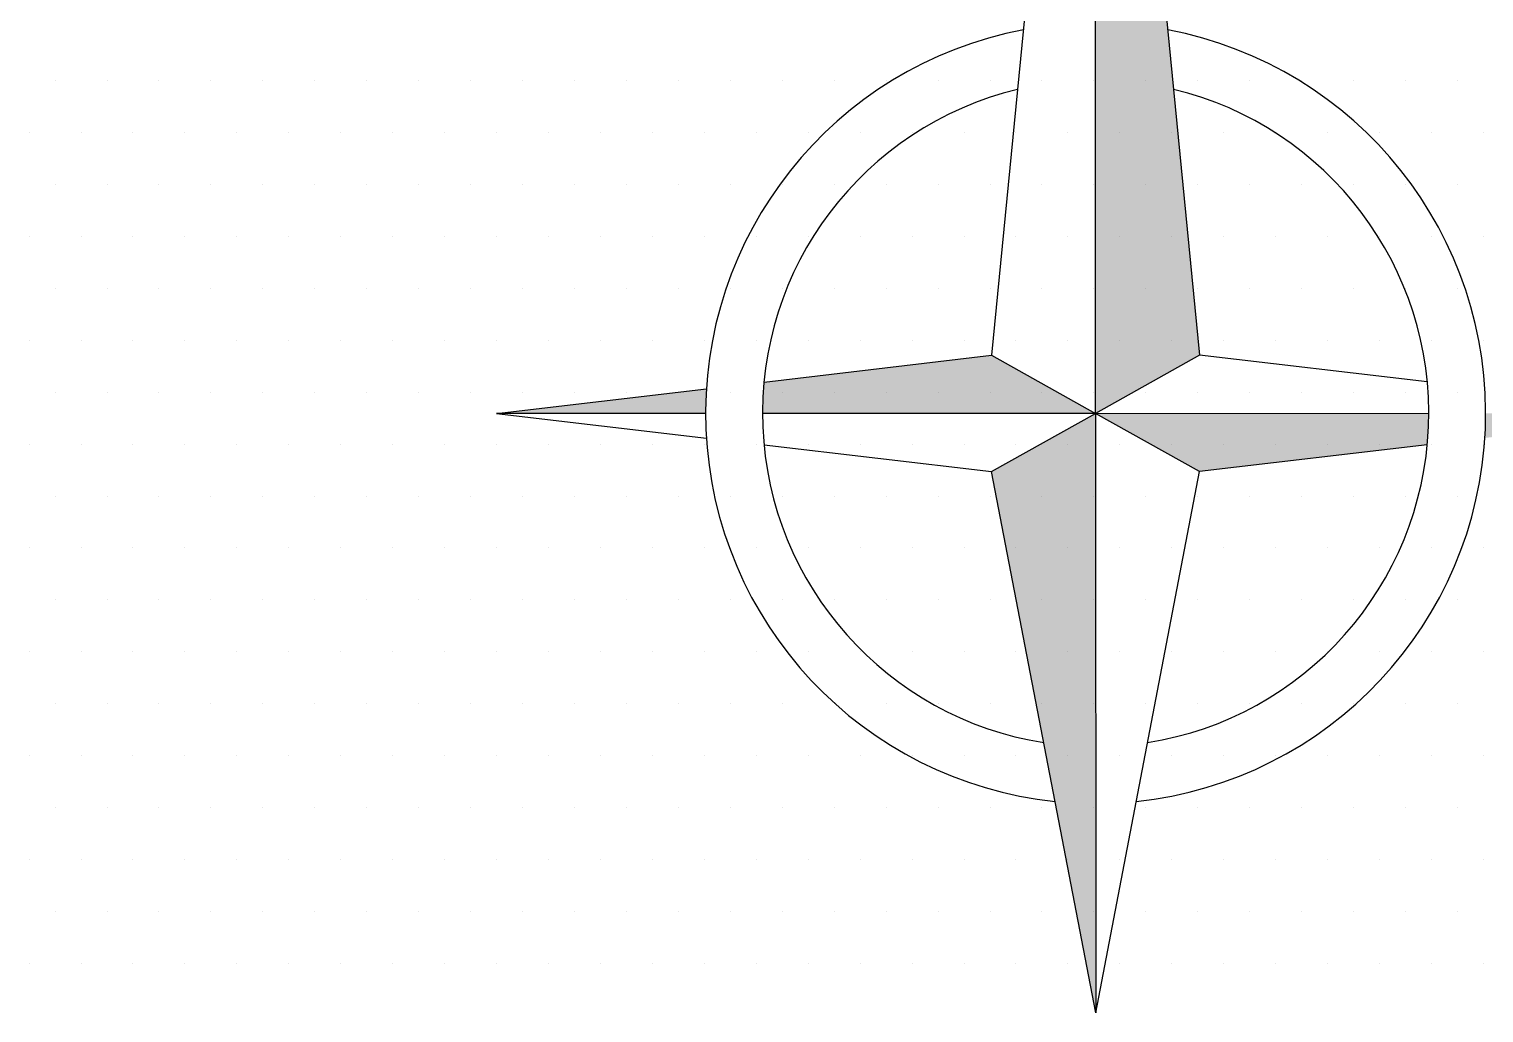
# Model space of a CAD drawing. Header units: millimetres. Extents: x 43168.9 to 43194.6, y -25545.1 to -25543.4.
# Drawn here: x 43172.2289 to 43172.3356, y -25543.7887 to -25543.7166 of the extents above; entities that cross this region are included whole.
import ezdxf

# ---------------------------------------------------------------- set-up
doc = ezdxf.new("R2010")
doc.units = ezdxf.units.MM
doc.header["$LTSCALE"] = 200
doc.layers.add('cim_sgh', color=7, linetype='Continuous', true_color=0x248f00)

msp = doc.modelspace()

# ---------------------------------------------------------------- hatches: boundary and pattern name
h = msp.add_hatch(color=256)
h.paths.add_polyline_path([(43172.30710169598, -25543.7447503391), (43172.31472998913, -25543.74048799866), (43172.30708875713, -25543.66266736568)])
h.paths.add_polyline_path([(43172.30710169598, -25543.7447503391), (43172.31473133251, -25543.74901027442), (43172.33142759469, -25543.74704919951, 0.02359947775909238), (43172.33153597707, -25543.74474648749)])
h.paths.add_polyline_path([(43172.35105869824, -25543.7447434101), (43172.33571031353, -25543.74474582948, -0.0158025875491012), (43172.33565347335, -25543.74655284503)])
h.paths.add_polyline_path([(43172.30710169598, -25543.7447503391), (43172.29947340283, -25543.74901267955), (43172.30710862498, -25543.78870734137)])
h.paths.add_polyline_path([(43172.30710169598, -25543.7447503391), (43172.29947205945, -25543.74049040379), (43172.28277579727, -25543.74245147869, 0.02359947775906951), (43172.28266741489, -25543.74475419071)])
h.paths.add_polyline_path([(43172.27849307843, -25543.74475484872, -0.01580258754909673), (43172.27854991861, -25543.74294783318), (43172.26314469372, -25543.7447572681)])
h = msp.add_hatch(color=256)
h.paths.add_polyline_path([(43172.30710169598, -25543.7447503391), (43172.31472998913, -25543.74048799866), (43172.30708875713, -25543.66266736568)])
h.paths.add_polyline_path([(43172.30710169598, -25543.7447503391), (43172.31473133251, -25543.74901027442), (43172.33142759469, -25543.74704919951, 0.02359947775909238), (43172.33153597707, -25543.74474648749)])
h.paths.add_polyline_path([(43172.35105869824, -25543.7447434101), (43172.33571031353, -25543.74474582948, -0.0158025875491012), (43172.33565347335, -25543.74655284503)])
h.paths.add_polyline_path([(43172.30710169598, -25543.7447503391), (43172.29947340283, -25543.74901267955), (43172.30710862498, -25543.78870734137)])
h.paths.add_polyline_path([(43172.30710169598, -25543.7447503391), (43172.29947205945, -25543.74049040379), (43172.28277579727, -25543.74245147869, 0.02359947775906951), (43172.28266741489, -25543.74475419071)])
h.paths.add_polyline_path([(43172.27849307843, -25543.74475484872, -0.01580258754909673), (43172.27854991861, -25543.74294783318), (43172.26314469372, -25543.7447572681)])

# ---------------------------------------------------------------- linework, layer by layer
at = {"color": 7}
for p, q in [((43172.30708875713, -25543.66266736568), (43172.29947205945, -25543.74049040379)), ((43172.30708875713, -25543.66266736568), (43172.29947205945, -25543.74049040379)), ((43172.30708875713, -25543.66266736568), (43172.31472998913, -25543.74048799866)), ((43172.30710169598, -25543.7447503391), (43172.30708875713, -25543.66266736568)), ((43172.30710169598, -25543.7447503391), (43172.30708875713, -25543.66266736568)), ((43172.30708875713, -25543.66266736568), (43172.31472998913, -25543.74048799866)), ((43172.30710169598, -25543.7447503391), (43172.30708875713, -25543.66266736568)), ((43172.30710169598, -25543.7447503391), (43172.30708875713, -25543.66266736568)), ((43172.28277579727, -25543.74245147869), (43172.29947205945, -25543.74049040379)), ((43172.28277579727, -25543.74245147869), (43172.29947205945, -25543.74049040379)), ((43172.29947205945, -25543.74049040379), (43172.30710169598, -25543.7447503391)), ((43172.29947205945, -25543.74049040379), (43172.30710169598, -25543.7447503391)), ((43172.29947205945, -25543.74049040379), (43172.30710169598, -25543.7447503391)), ((43172.29947205945, -25543.74049040379), (43172.30710169598, -25543.7447503391)), ((43172.31472998913, -25543.74048799866), (43172.30710169598, -25543.7447503391)), ((43172.31472998913, -25543.74048799866), (43172.30710169598, -25543.7447503391)), ((43172.31472998913, -25543.74048799866), (43172.30710169598, -25543.7447503391)), ((43172.31472998913, -25543.74048799866), (43172.30710169598, -25543.7447503391)), ((43172.33142686873, -25543.74244380976), (43172.31472998913, -25543.74048799866)), ((43172.33142686873, -25543.74244380976), (43172.31472998913, -25543.74048799866)), ((43172.26314469372, -25543.7447572681), (43172.27854991861, -25543.74294783318)), ((43172.26314469372, -25543.7447572681), (43172.27854991861, -25543.74294783318)), ((43172.27849307843, -25543.74475484872), (43172.26314469372, -25543.7447572681)), ((43172.27849307843, -25543.74475484872), (43172.26314469372, -25543.7447572681)), ((43172.27849307843, -25543.74475484872), (43172.26314469372, -25543.7447572681)), ((43172.27849307843, -25543.74475484872), (43172.26314469372, -25543.7447572681)), ((43172.26314469372, -25543.7447572681), (43172.27855048829, -25543.74656184625)), ((43172.26314469372, -25543.7447572681), (43172.27855048829, -25543.74656184625)), ((43172.30710169598, -25543.7447503391), (43172.28266741489, -25543.74475419071)), ((43172.30710169598, -25543.7447503391), (43172.28266741489, -25543.74475419071)), ((43172.30710169598, -25543.7447503391), (43172.28266741489, -25543.74475419071)), ((43172.30710169598, -25543.7447503391), (43172.28266741489, -25543.74475419071)), ((43172.29947340283, -25543.74901267955), (43172.30710169598, -25543.7447503391)), ((43172.29947340283, -25543.74901267955), (43172.30710169598, -25543.7447503391)), ((43172.29947340283, -25543.74901267955), (43172.30710169598, -25543.7447503391)), ((43172.29947340283, -25543.74901267955), (43172.30710169598, -25543.7447503391)), ((43172.30710169598, -25543.7447503391), (43172.33153597707, -25543.74474648749)), ((43172.30710169598, -25543.7447503391), (43172.33153597707, -25543.74474648749)), ((43172.30710169598, -25543.7447503391), (43172.33153597707, -25543.74474648749)), ((43172.30710169598, -25543.7447503391), (43172.33153597707, -25543.74474648749)), ((43172.30710169598, -25543.7447503391), (43172.30710862498, -25543.78870734137)), ((43172.30710169598, -25543.7447503391), (43172.30710862498, -25543.78870734137)), ((43172.31473133251, -25543.74901027442), (43172.30710169598, -25543.7447503391)), ((43172.31473133251, -25543.74901027442), (43172.30710169598, -25543.7447503391)), ((43172.30710169598, -25543.7447503391), (43172.30710862498, -25543.78870734137)), ((43172.30710169598, -25543.7447503391), (43172.30710862498, -25543.78870734137)), ((43172.31473133251, -25543.74901027442), (43172.30710169598, -25543.7447503391)), ((43172.31473133251, -25543.74901027442), (43172.30710169598, -25543.7447503391)), ((43172.28277652323, -25543.74705686845), (43172.29947340283, -25543.74901267955)), ((43172.28277652323, -25543.74705686845), (43172.29947340283, -25543.74901267955)), ((43172.33142759469, -25543.74704919951), (43172.31473133251, -25543.74901027442)), ((43172.33142759469, -25543.74704919951), (43172.31473133251, -25543.74901027442)), ((43172.30710862498, -25543.78870734137), (43172.29947340283, -25543.74901267955)), ((43172.30710862498, -25543.78870734137), (43172.29947340283, -25543.74901267955)), ((43172.30710862498, -25543.78870734137), (43172.31473133251, -25543.74901027442)), ((43172.30710862498, -25543.78870734137), (43172.31473133251, -25543.74901027442))]:
    msp.add_line(p, q, dxfattribs=at)
for radius, start, end in [(0.02860861790853399, 100.6659485674119, 264.0307343470944), (0.02860861790853399, 100.6659485674119, 264.0307343470944), (0.02860861790853399, 275.9873293893386, 79.35211584571553), (0.02860861790853399, 275.9873293893386, 79.35211584571553), (0.02443428139211539, 103.5423291579417, 261.0398015638304), (0.02443428139211539, 103.5423291579417, 261.0398015638304), (0.02443428139211539, 278.9782618278438, 76.47573334144992), (0.02443428139211539, 278.9782618278438, 76.47573334144992)]:
    msp.add_arc((43172.30710169598, -25543.7447503391), radius, start, end, dxfattribs=at)
at = {"layer": 'cim_sgh'}
for p, q in [((43172.23077499903, -25543.72033000002), (43172.23077499903, -25543.72033000002)), ((43172.23458499902, -25543.72033000002), (43172.23458499902, -25543.72033000002)), ((43172.23839499903, -25543.72033000002), (43172.23839499903, -25543.72033000002)), ((43172.24220499903, -25543.72033000002), (43172.24220499903, -25543.72033000002)), ((43172.24601499903, -25543.72033000002), (43172.24601499903, -25543.72033000002)), ((43172.24982499902, -25543.72033000002), (43172.24982499902, -25543.72033000002)), ((43172.25363499903, -25543.72033000002), (43172.25363499903, -25543.72033000002)), ((43172.25744499903, -25543.72033000002), (43172.25744499903, -25543.72033000002)), ((43172.26125499903, -25543.72033000002), (43172.26125499903, -25543.72033000002)), ((43172.26506499902, -25543.72033000002), (43172.26506499902, -25543.72033000002)), ((43172.26887499903, -25543.72033000002), (43172.26887499903, -25543.72033000002)), ((43172.27268499903, -25543.72033000002), (43172.27268499903, -25543.72033000002)), ((43172.27649499902, -25543.72033000002), (43172.27649499902, -25543.72033000002)), ((43172.28030499903, -25543.72033000002), (43172.28030499903, -25543.72033000002)), ((43172.28411499903, -25543.72033000002), (43172.28411499903, -25543.72033000002)), ((43172.28792499903, -25543.72033000002), (43172.28792499903, -25543.72033000002)), ((43172.29173499902, -25543.72033000002), (43172.29173499902, -25543.72033000002)), ((43172.29554499903, -25543.72033000002), (43172.29554499903, -25543.72033000002)), ((43172.29935499903, -25543.72033000002), (43172.29935499903, -25543.72033000002)), ((43172.30316499903, -25543.72033000002), (43172.30316499903, -25543.72033000002)), ((43172.30697499902, -25543.72033000002), (43172.30697499902, -25543.72033000002)), ((43172.31078499903, -25543.72033000002), (43172.31078499903, -25543.72033000002)), ((43172.31459499903, -25543.72033000002), (43172.31459499903, -25543.72033000002)), ((43172.31840499902, -25543.72033000002), (43172.31840499902, -25543.72033000002)), ((43172.32221499903, -25543.72033000002), (43172.32221499903, -25543.72033000002)), ((43172.32602499903, -25543.72033000002), (43172.32602499903, -25543.72033000002)), ((43172.32983499903, -25543.72033000002), (43172.32983499903, -25543.72033000002)), ((43172.33364499902, -25543.72033000002), (43172.33364499902, -25543.72033000002)), ((43172.22886999902, -25543.72414000002), (43172.22886999902, -25543.72414000002)), ((43172.23267999903, -25543.72414000002), (43172.23267999903, -25543.72414000002)), ((43172.23648999903, -25543.72414000002), (43172.23648999903, -25543.72414000002)), ((43172.24029999903, -25543.72414000002), (43172.24029999903, -25543.72414000002)), ((43172.24410999902, -25543.72414000002), (43172.24410999902, -25543.72414000002)), ((43172.24791999903, -25543.72414000002), (43172.24791999903, -25543.72414000002)), ((43172.25172999903, -25543.72414000002), (43172.25172999903, -25543.72414000002)), ((43172.25553999902, -25543.72414000002), (43172.25553999902, -25543.72414000002)), ((43172.25934999903, -25543.72414000002), (43172.25934999903, -25543.72414000002)), ((43172.26315999903, -25543.72414000002), (43172.26315999903, -25543.72414000002)), ((43172.26696999903, -25543.72414000002), (43172.26696999903, -25543.72414000002)), ((43172.27077999902, -25543.72414000002), (43172.27077999902, -25543.72414000002)), ((43172.27458999903, -25543.72414000002), (43172.27458999903, -25543.72414000002)), ((43172.27839999903, -25543.72414000002), (43172.27839999903, -25543.72414000002)), ((43172.28220999903, -25543.72414000002), (43172.28220999903, -25543.72414000002)), ((43172.28601999902, -25543.72414000002), (43172.28601999902, -25543.72414000002)), ((43172.28982999903, -25543.72414000002), (43172.28982999903, -25543.72414000002)), ((43172.29363999903, -25543.72414000002), (43172.29363999903, -25543.72414000002)), ((43172.29744999902, -25543.72414000002), (43172.29744999902, -25543.72414000002)), ((43172.30125999903, -25543.72414000002), (43172.30125999903, -25543.72414000002)), ((43172.30506999903, -25543.72414000002), (43172.30506999903, -25543.72414000002)), ((43172.30887999903, -25543.72414000002), (43172.30887999903, -25543.72414000002)), ((43172.31268999902, -25543.72414000002), (43172.31268999902, -25543.72414000002)), ((43172.31649999903, -25543.72414000002), (43172.31649999903, -25543.72414000002)), ((43172.32030999903, -25543.72414000002), (43172.32030999903, -25543.72414000002)), ((43172.32411999903, -25543.72414000002), (43172.32411999903, -25543.72414000002)), ((43172.32792999902, -25543.72414000002), (43172.32792999902, -25543.72414000002)), ((43172.33173999903, -25543.72414000002), (43172.33173999903, -25543.72414000002)), ((43172.33554999903, -25543.72414000002), (43172.33554999903, -25543.72414000002)), ((43172.23077499903, -25543.72795000002), (43172.23077499903, -25543.72795000002)), ((43172.23458499902, -25543.72795000002), (43172.23458499902, -25543.72795000002)), ((43172.23839499903, -25543.72795000002), (43172.23839499903, -25543.72795000002)), ((43172.24220499903, -25543.72795000002), (43172.24220499903, -25543.72795000002)), ((43172.24601499903, -25543.72795000002), (43172.24601499903, -25543.72795000002)), ((43172.24982499902, -25543.72795000002), (43172.24982499902, -25543.72795000002)), ((43172.25363499903, -25543.72795000002), (43172.25363499903, -25543.72795000002)), ((43172.25744499903, -25543.72795000002), (43172.25744499903, -25543.72795000002)), ((43172.26125499903, -25543.72795000002), (43172.26125499903, -25543.72795000002)), ((43172.26506499902, -25543.72795000002), (43172.26506499902, -25543.72795000002)), ((43172.26887499903, -25543.72795000002), (43172.26887499903, -25543.72795000002)), ((43172.27268499903, -25543.72795000002), (43172.27268499903, -25543.72795000002)), ((43172.27649499902, -25543.72795000002), (43172.27649499902, -25543.72795000002)), ((43172.28030499903, -25543.72795000002), (43172.28030499903, -25543.72795000002)), ((43172.28411499903, -25543.72795000002), (43172.28411499903, -25543.72795000002)), ((43172.28792499903, -25543.72795000002), (43172.28792499903, -25543.72795000002)), ((43172.29173499902, -25543.72795000002), (43172.29173499902, -25543.72795000002)), ((43172.29554499903, -25543.72795000002), (43172.29554499903, -25543.72795000002)), ((43172.29935499903, -25543.72795000002), (43172.29935499903, -25543.72795000002)), ((43172.30316499903, -25543.72795000002), (43172.30316499903, -25543.72795000002)), ((43172.30697499902, -25543.72795000002), (43172.30697499902, -25543.72795000002)), ((43172.31078499903, -25543.72795000002), (43172.31078499903, -25543.72795000002)), ((43172.31459499903, -25543.72795000002), (43172.31459499903, -25543.72795000002)), ((43172.31840499902, -25543.72795000002), (43172.31840499902, -25543.72795000002)), ((43172.32221499903, -25543.72795000002), (43172.32221499903, -25543.72795000002)), ((43172.32602499903, -25543.72795000002), (43172.32602499903, -25543.72795000002)), ((43172.32983499903, -25543.72795000002), (43172.32983499903, -25543.72795000002)), ((43172.33364499902, -25543.72795000002), (43172.33364499902, -25543.72795000002)), ((43172.22886999902, -25543.73176000002), (43172.22886999902, -25543.73176000002)), ((43172.23267999903, -25543.73176000002), (43172.23267999903, -25543.73176000002)), ((43172.23648999903, -25543.73176000002), (43172.23648999903, -25543.73176000002)), ((43172.24029999903, -25543.73176000002), (43172.24029999903, -25543.73176000002)), ((43172.24410999902, -25543.73176000002), (43172.24410999902, -25543.73176000002)), ((43172.24791999903, -25543.73176000002), (43172.24791999903, -25543.73176000002)), ((43172.25172999903, -25543.73176000002), (43172.25172999903, -25543.73176000002)), ((43172.25553999902, -25543.73176000002), (43172.25553999902, -25543.73176000002)), ((43172.25934999903, -25543.73176000002), (43172.25934999903, -25543.73176000002)), ((43172.26315999903, -25543.73176000002), (43172.26315999903, -25543.73176000002)), ((43172.26696999903, -25543.73176000002), (43172.26696999903, -25543.73176000002)), ((43172.27077999902, -25543.73176000002), (43172.27077999902, -25543.73176000002)), ((43172.27458999903, -25543.73176000002), (43172.27458999903, -25543.73176000002)), ((43172.27839999903, -25543.73176000002), (43172.27839999903, -25543.73176000002)), ((43172.28220999903, -25543.73176000002), (43172.28220999903, -25543.73176000002)), ((43172.28601999902, -25543.73176000002), (43172.28601999902, -25543.73176000002)), ((43172.28982999903, -25543.73176000002), (43172.28982999903, -25543.73176000002)), ((43172.29363999903, -25543.73176000002), (43172.29363999903, -25543.73176000002)), ((43172.29744999902, -25543.73176000002), (43172.29744999902, -25543.73176000002)), ((43172.30125999903, -25543.73176000002), (43172.30125999903, -25543.73176000002)), ((43172.30506999903, -25543.73176000002), (43172.30506999903, -25543.73176000002)), ((43172.30887999903, -25543.73176000002), (43172.30887999903, -25543.73176000002)), ((43172.31268999902, -25543.73176000002), (43172.31268999902, -25543.73176000002)), ((43172.31649999903, -25543.73176000002), (43172.31649999903, -25543.73176000002)), ((43172.32030999903, -25543.73176000002), (43172.32030999903, -25543.73176000002)), ((43172.32411999903, -25543.73176000002), (43172.32411999903, -25543.73176000002)), ((43172.32792999902, -25543.73176000002), (43172.32792999902, -25543.73176000002)), ((43172.33173999903, -25543.73176000002), (43172.33173999903, -25543.73176000002)), ((43172.33554999903, -25543.73176000002), (43172.33554999903, -25543.73176000002)), ((43172.23077499903, -25543.73557000002), (43172.23077499903, -25543.73557000002)), ((43172.23458499902, -25543.73557000002), (43172.23458499902, -25543.73557000002)), ((43172.23839499903, -25543.73557000002), (43172.23839499903, -25543.73557000002)), ((43172.24220499903, -25543.73557000002), (43172.24220499903, -25543.73557000002)), ((43172.24601499903, -25543.73557000002), (43172.24601499903, -25543.73557000002)), ((43172.24982499902, -25543.73557000002), (43172.24982499902, -25543.73557000002)), ((43172.25363499903, -25543.73557000002), (43172.25363499903, -25543.73557000002)), ((43172.25744499903, -25543.73557000002), (43172.25744499903, -25543.73557000002)), ((43172.26125499903, -25543.73557000002), (43172.26125499903, -25543.73557000002)), ((43172.26506499902, -25543.73557000002), (43172.26506499902, -25543.73557000002)), ((43172.26887499903, -25543.73557000002), (43172.26887499903, -25543.73557000002)), ((43172.27268499903, -25543.73557000002), (43172.27268499903, -25543.73557000002)), ((43172.27649499902, -25543.73557000002), (43172.27649499902, -25543.73557000002)), ((43172.28030499903, -25543.73557000002), (43172.28030499903, -25543.73557000002)), ((43172.28411499903, -25543.73557000002), (43172.28411499903, -25543.73557000002)), ((43172.28792499903, -25543.73557000002), (43172.28792499903, -25543.73557000002)), ((43172.29173499902, -25543.73557000002), (43172.29173499902, -25543.73557000002)), ((43172.29554499903, -25543.73557000002), (43172.29554499903, -25543.73557000002)), ((43172.29935499903, -25543.73557000002), (43172.29935499903, -25543.73557000002)), ((43172.30316499903, -25543.73557000002), (43172.30316499903, -25543.73557000002)), ((43172.30697499902, -25543.73557000002), (43172.30697499902, -25543.73557000002)), ((43172.31078499903, -25543.73557000002), (43172.31078499903, -25543.73557000002)), ((43172.31459499903, -25543.73557000002), (43172.31459499903, -25543.73557000002)), ((43172.31840499902, -25543.73557000002), (43172.31840499902, -25543.73557000002)), ((43172.32221499903, -25543.73557000002), (43172.32221499903, -25543.73557000002)), ((43172.32602499903, -25543.73557000002), (43172.32602499903, -25543.73557000002)), ((43172.32983499903, -25543.73557000002), (43172.32983499903, -25543.73557000002)), ((43172.33364499902, -25543.73557000002), (43172.33364499902, -25543.73557000002)), ((43172.22886999902, -25543.73938000002), (43172.22886999902, -25543.73938000002)), ((43172.23267999903, -25543.73938000002), (43172.23267999903, -25543.73938000002)), ((43172.23648999903, -25543.73938000002), (43172.23648999903, -25543.73938000002)), ((43172.24029999903, -25543.73938000002), (43172.24029999903, -25543.73938000002)), ((43172.24410999902, -25543.73938000002), (43172.24410999902, -25543.73938000002)), ((43172.24791999903, -25543.73938000002), (43172.24791999903, -25543.73938000002)), ((43172.25172999903, -25543.73938000002), (43172.25172999903, -25543.73938000002)), ((43172.25553999902, -25543.73938000002), (43172.25553999902, -25543.73938000002)), ((43172.25934999903, -25543.73938000002), (43172.25934999903, -25543.73938000002)), ((43172.26315999903, -25543.73938000002), (43172.26315999903, -25543.73938000002)), ((43172.26696999903, -25543.73938000002), (43172.26696999903, -25543.73938000002)), ((43172.27077999902, -25543.73938000002), (43172.27077999902, -25543.73938000002)), ((43172.27458999903, -25543.73938000002), (43172.27458999903, -25543.73938000002)), ((43172.27839999903, -25543.73938000002), (43172.27839999903, -25543.73938000002)), ((43172.28220999903, -25543.73938000002), (43172.28220999903, -25543.73938000002)), ((43172.28601999902, -25543.73938000002), (43172.28601999902, -25543.73938000002)), ((43172.28982999903, -25543.73938000002), (43172.28982999903, -25543.73938000002)), ((43172.29363999903, -25543.73938000002), (43172.29363999903, -25543.73938000002)), ((43172.29744999902, -25543.73938000002), (43172.29744999902, -25543.73938000002)), ((43172.30125999903, -25543.73938000002), (43172.30125999903, -25543.73938000002)), ((43172.30506999903, -25543.73938000002), (43172.30506999903, -25543.73938000002)), ((43172.30887999903, -25543.73938000002), (43172.30887999903, -25543.73938000002)), ((43172.31268999902, -25543.73938000002), (43172.31268999902, -25543.73938000002)), ((43172.31649999903, -25543.73938000002), (43172.31649999903, -25543.73938000002)), ((43172.32030999903, -25543.73938000002), (43172.32030999903, -25543.73938000002)), ((43172.32411999903, -25543.73938000002), (43172.32411999903, -25543.73938000002)), ((43172.32792999902, -25543.73938000002), (43172.32792999902, -25543.73938000002)), ((43172.33173999903, -25543.73938000002), (43172.33173999903, -25543.73938000002)), ((43172.33554999903, -25543.73938000002), (43172.33554999903, -25543.73938000002)), ((43172.23077499903, -25543.74319000002), (43172.23077499903, -25543.74319000002)), ((43172.23458499902, -25543.74319000002), (43172.23458499902, -25543.74319000002)), ((43172.23839499903, -25543.74319000002), (43172.23839499903, -25543.74319000002)), ((43172.24220499903, -25543.74319000002), (43172.24220499903, -25543.74319000002)), ((43172.24601499903, -25543.74319000002), (43172.24601499903, -25543.74319000002)), ((43172.24982499902, -25543.74319000002), (43172.24982499902, -25543.74319000002)), ((43172.25363499903, -25543.74319000002), (43172.25363499903, -25543.74319000002)), ((43172.25744499903, -25543.74319000002), (43172.25744499903, -25543.74319000002)), ((43172.26125499903, -25543.74319000002), (43172.26125499903, -25543.74319000002)), ((43172.26506499902, -25543.74319000002), (43172.26506499902, -25543.74319000002)), ((43172.26887499903, -25543.74319000002), (43172.26887499903, -25543.74319000002)), ((43172.27268499903, -25543.74319000002), (43172.27268499903, -25543.74319000002)), ((43172.27649499902, -25543.74319000002), (43172.27649499902, -25543.74319000002)), ((43172.28030499903, -25543.74319000002), (43172.28030499903, -25543.74319000002)), ((43172.28411499903, -25543.74319000002), (43172.28411499903, -25543.74319000002)), ((43172.28792499903, -25543.74319000002), (43172.28792499903, -25543.74319000002)), ((43172.29173499902, -25543.74319000002), (43172.29173499902, -25543.74319000002)), ((43172.29554499903, -25543.74319000002), (43172.29554499903, -25543.74319000002)), ((43172.29935499903, -25543.74319000002), (43172.29935499903, -25543.74319000002)), ((43172.30316499903, -25543.74319000002), (43172.30316499903, -25543.74319000002)), ((43172.30697499902, -25543.74319000002), (43172.30697499902, -25543.74319000002)), ((43172.31078499903, -25543.74319000002), (43172.31078499903, -25543.74319000002)), ((43172.31459499903, -25543.74319000002), (43172.31459499903, -25543.74319000002)), ((43172.31840499902, -25543.74319000002), (43172.31840499902, -25543.74319000002)), ((43172.32221499903, -25543.74319000002), (43172.32221499903, -25543.74319000002)), ((43172.32602499903, -25543.74319000002), (43172.32602499903, -25543.74319000002)), ((43172.32983499903, -25543.74319000002), (43172.32983499903, -25543.74319000002)), ((43172.33364499902, -25543.74319000002), (43172.33364499902, -25543.74319000002)), ((43172.22886999902, -25543.74700000002), (43172.22886999902, -25543.74700000002)), ((43172.23267999903, -25543.74700000002), (43172.23267999903, -25543.74700000002)), ((43172.23648999903, -25543.74700000002), (43172.23648999903, -25543.74700000002)), ((43172.24029999903, -25543.74700000002), (43172.24029999903, -25543.74700000002)), ((43172.24410999902, -25543.74700000002), (43172.24410999902, -25543.74700000002)), ((43172.24791999903, -25543.74700000002), (43172.24791999903, -25543.74700000002)), ((43172.25172999903, -25543.74700000002), (43172.25172999903, -25543.74700000002)), ((43172.25553999902, -25543.74700000002), (43172.25553999902, -25543.74700000002)), ((43172.25934999903, -25543.74700000002), (43172.25934999903, -25543.74700000002)), ((43172.26315999903, -25543.74700000002), (43172.26315999903, -25543.74700000002)), ((43172.26696999903, -25543.74700000002), (43172.26696999903, -25543.74700000002)), ((43172.27077999902, -25543.74700000002), (43172.27077999902, -25543.74700000002)), ((43172.27458999903, -25543.74700000002), (43172.27458999903, -25543.74700000002)), ((43172.27839999903, -25543.74700000002), (43172.27839999903, -25543.74700000002)), ((43172.28220999903, -25543.74700000002), (43172.28220999903, -25543.74700000002)), ((43172.28601999902, -25543.74700000002), (43172.28601999902, -25543.74700000002)), ((43172.28982999903, -25543.74700000002), (43172.28982999903, -25543.74700000002)), ((43172.29363999903, -25543.74700000002), (43172.29363999903, -25543.74700000002)), ((43172.29744999902, -25543.74700000002), (43172.29744999902, -25543.74700000002)), ((43172.30125999903, -25543.74700000002), (43172.30125999903, -25543.74700000002)), ((43172.30506999903, -25543.74700000002), (43172.30506999903, -25543.74700000002)), ((43172.30887999903, -25543.74700000002), (43172.30887999903, -25543.74700000002)), ((43172.31268999902, -25543.74700000002), (43172.31268999902, -25543.74700000002)), ((43172.31649999903, -25543.74700000002), (43172.31649999903, -25543.74700000002)), ((43172.32030999903, -25543.74700000002), (43172.32030999903, -25543.74700000002)), ((43172.32411999903, -25543.74700000002), (43172.32411999903, -25543.74700000002)), ((43172.32792999902, -25543.74700000002), (43172.32792999902, -25543.74700000002)), ((43172.33173999903, -25543.74700000002), (43172.33173999903, -25543.74700000002)), ((43172.33554999903, -25543.74700000002), (43172.33554999903, -25543.74700000002)), ((43172.23077499903, -25543.75081000002), (43172.23077499903, -25543.75081000002)), ((43172.23458499902, -25543.75081000002), (43172.23458499902, -25543.75081000002)), ((43172.23839499903, -25543.75081000002), (43172.23839499903, -25543.75081000002)), ((43172.24220499903, -25543.75081000002), (43172.24220499903, -25543.75081000002)), ((43172.24601499903, -25543.75081000002), (43172.24601499903, -25543.75081000002)), ((43172.24982499902, -25543.75081000002), (43172.24982499902, -25543.75081000002)), ((43172.25363499903, -25543.75081000002), (43172.25363499903, -25543.75081000002)), ((43172.25744499903, -25543.75081000002), (43172.25744499903, -25543.75081000002)), ((43172.26125499903, -25543.75081000002), (43172.26125499903, -25543.75081000002)), ((43172.26506499902, -25543.75081000002), (43172.26506499902, -25543.75081000002)), ((43172.26887499903, -25543.75081000002), (43172.26887499903, -25543.75081000002)), ((43172.27268499903, -25543.75081000002), (43172.27268499903, -25543.75081000002)), ((43172.27649499902, -25543.75081000002), (43172.27649499902, -25543.75081000002)), ((43172.28030499903, -25543.75081000002), (43172.28030499903, -25543.75081000002)), ((43172.28411499903, -25543.75081000002), (43172.28411499903, -25543.75081000002)), ((43172.28792499903, -25543.75081000002), (43172.28792499903, -25543.75081000002)), ((43172.29173499902, -25543.75081000002), (43172.29173499902, -25543.75081000002)), ((43172.29554499903, -25543.75081000002), (43172.29554499903, -25543.75081000002)), ((43172.29935499903, -25543.75081000002), (43172.29935499903, -25543.75081000002)), ((43172.30316499903, -25543.75081000002), (43172.30316499903, -25543.75081000002)), ((43172.30697499902, -25543.75081000002), (43172.30697499902, -25543.75081000002)), ((43172.31078499903, -25543.75081000002), (43172.31078499903, -25543.75081000002)), ((43172.31459499903, -25543.75081000002), (43172.31459499903, -25543.75081000002)), ((43172.31840499902, -25543.75081000002), (43172.31840499902, -25543.75081000002)), ((43172.32221499903, -25543.75081000002), (43172.32221499903, -25543.75081000002)), ((43172.32602499903, -25543.75081000002), (43172.32602499903, -25543.75081000002)), ((43172.32983499903, -25543.75081000002), (43172.32983499903, -25543.75081000002)), ((43172.33364499902, -25543.75081000002), (43172.33364499902, -25543.75081000002)), ((43172.22886999902, -25543.75462000002), (43172.22886999902, -25543.75462000002)), ((43172.23267999903, -25543.75462000002), (43172.23267999903, -25543.75462000002)), ((43172.23648999903, -25543.75462000002), (43172.23648999903, -25543.75462000002)), ((43172.24029999903, -25543.75462000002), (43172.24029999903, -25543.75462000002)), ((43172.24410999902, -25543.75462000002), (43172.24410999902, -25543.75462000002)), ((43172.24791999903, -25543.75462000002), (43172.24791999903, -25543.75462000002)), ((43172.25172999903, -25543.75462000002), (43172.25172999903, -25543.75462000002)), ((43172.25553999902, -25543.75462000002), (43172.25553999902, -25543.75462000002)), ((43172.25934999903, -25543.75462000002), (43172.25934999903, -25543.75462000002)), ((43172.26315999903, -25543.75462000002), (43172.26315999903, -25543.75462000002)), ((43172.26696999903, -25543.75462000002), (43172.26696999903, -25543.75462000002)), ((43172.27077999902, -25543.75462000002), (43172.27077999902, -25543.75462000002)), ((43172.27458999903, -25543.75462000002), (43172.27458999903, -25543.75462000002)), ((43172.27839999903, -25543.75462000002), (43172.27839999903, -25543.75462000002)), ((43172.28220999903, -25543.75462000002), (43172.28220999903, -25543.75462000002)), ((43172.28601999902, -25543.75462000002), (43172.28601999902, -25543.75462000002)), ((43172.28982999903, -25543.75462000002), (43172.28982999903, -25543.75462000002)), ((43172.29363999903, -25543.75462000002), (43172.29363999903, -25543.75462000002)), ((43172.29744999902, -25543.75462000002), (43172.29744999902, -25543.75462000002)), ((43172.30125999903, -25543.75462000002), (43172.30125999903, -25543.75462000002)), ((43172.30506999903, -25543.75462000002), (43172.30506999903, -25543.75462000002)), ((43172.30887999903, -25543.75462000002), (43172.30887999903, -25543.75462000002)), ((43172.31268999902, -25543.75462000002), (43172.31268999902, -25543.75462000002)), ((43172.31649999903, -25543.75462000002), (43172.31649999903, -25543.75462000002)), ((43172.32030999903, -25543.75462000002), (43172.32030999903, -25543.75462000002)), ((43172.32411999903, -25543.75462000002), (43172.32411999903, -25543.75462000002)), ((43172.32792999902, -25543.75462000002), (43172.32792999902, -25543.75462000002)), ((43172.33173999903, -25543.75462000002), (43172.33173999903, -25543.75462000002)), ((43172.33554999903, -25543.75462000002), (43172.33554999903, -25543.75462000002)), ((43172.23077499903, -25543.75843000002), (43172.23077499903, -25543.75843000002)), ((43172.23458499902, -25543.75843000002), (43172.23458499902, -25543.75843000002)), ((43172.23839499903, -25543.75843000002), (43172.23839499903, -25543.75843000002)), ((43172.24220499903, -25543.75843000002), (43172.24220499903, -25543.75843000002)), ((43172.24601499903, -25543.75843000002), (43172.24601499903, -25543.75843000002)), ((43172.24982499902, -25543.75843000002), (43172.24982499902, -25543.75843000002)), ((43172.25363499903, -25543.75843000002), (43172.25363499903, -25543.75843000002)), ((43172.25744499903, -25543.75843000002), (43172.25744499903, -25543.75843000002)), ((43172.26125499903, -25543.75843000002), (43172.26125499903, -25543.75843000002)), ((43172.26506499902, -25543.75843000002), (43172.26506499902, -25543.75843000002)), ((43172.26887499903, -25543.75843000002), (43172.26887499903, -25543.75843000002)), ((43172.27268499903, -25543.75843000002), (43172.27268499903, -25543.75843000002)), ((43172.27649499902, -25543.75843000002), (43172.27649499902, -25543.75843000002)), ((43172.28030499903, -25543.75843000002), (43172.28030499903, -25543.75843000002)), ((43172.28411499903, -25543.75843000002), (43172.28411499903, -25543.75843000002)), ((43172.28792499903, -25543.75843000002), (43172.28792499903, -25543.75843000002)), ((43172.29173499902, -25543.75843000002), (43172.29173499902, -25543.75843000002)), ((43172.29554499903, -25543.75843000002), (43172.29554499903, -25543.75843000002)), ((43172.29935499903, -25543.75843000002), (43172.29935499903, -25543.75843000002)), ((43172.30316499903, -25543.75843000002), (43172.30316499903, -25543.75843000002)), ((43172.30697499902, -25543.75843000002), (43172.30697499902, -25543.75843000002)), ((43172.31078499903, -25543.75843000002), (43172.31078499903, -25543.75843000002)), ((43172.31459499903, -25543.75843000002), (43172.31459499903, -25543.75843000002)), ((43172.31840499902, -25543.75843000002), (43172.31840499902, -25543.75843000002)), ((43172.32221499903, -25543.75843000002), (43172.32221499903, -25543.75843000002)), ((43172.32602499903, -25543.75843000002), (43172.32602499903, -25543.75843000002)), ((43172.32983499903, -25543.75843000002), (43172.32983499903, -25543.75843000002)), ((43172.33364499902, -25543.75843000002), (43172.33364499902, -25543.75843000002)), ((43172.22886999902, -25543.76224000002), (43172.22886999902, -25543.76224000002)), ((43172.23267999903, -25543.76224000002), (43172.23267999903, -25543.76224000002)), ((43172.23648999903, -25543.76224000002), (43172.23648999903, -25543.76224000002)), ((43172.24029999903, -25543.76224000002), (43172.24029999903, -25543.76224000002)), ((43172.24410999902, -25543.76224000002), (43172.24410999902, -25543.76224000002)), ((43172.24791999903, -25543.76224000002), (43172.24791999903, -25543.76224000002)), ((43172.25172999903, -25543.76224000002), (43172.25172999903, -25543.76224000002)), ((43172.25553999902, -25543.76224000002), (43172.25553999902, -25543.76224000002)), ((43172.25934999903, -25543.76224000002), (43172.25934999903, -25543.76224000002)), ((43172.26315999903, -25543.76224000002), (43172.26315999903, -25543.76224000002)), ((43172.26696999903, -25543.76224000002), (43172.26696999903, -25543.76224000002)), ((43172.27077999902, -25543.76224000002), (43172.27077999902, -25543.76224000002)), ((43172.27458999903, -25543.76224000002), (43172.27458999903, -25543.76224000002)), ((43172.27839999903, -25543.76224000002), (43172.27839999903, -25543.76224000002)), ((43172.28220999903, -25543.76224000002), (43172.28220999903, -25543.76224000002)), ((43172.28601999902, -25543.76224000002), (43172.28601999902, -25543.76224000002)), ((43172.28982999903, -25543.76224000002), (43172.28982999903, -25543.76224000002)), ((43172.29363999903, -25543.76224000002), (43172.29363999903, -25543.76224000002)), ((43172.29744999902, -25543.76224000002), (43172.29744999902, -25543.76224000002)), ((43172.30125999903, -25543.76224000002), (43172.30125999903, -25543.76224000002)), ((43172.30506999903, -25543.76224000002), (43172.30506999903, -25543.76224000002)), ((43172.30887999903, -25543.76224000002), (43172.30887999903, -25543.76224000002)), ((43172.31268999902, -25543.76224000002), (43172.31268999902, -25543.76224000002)), ((43172.31649999903, -25543.76224000002), (43172.31649999903, -25543.76224000002)), ((43172.32030999903, -25543.76224000002), (43172.32030999903, -25543.76224000002)), ((43172.32411999903, -25543.76224000002), (43172.32411999903, -25543.76224000002)), ((43172.32792999902, -25543.76224000002), (43172.32792999902, -25543.76224000002)), ((43172.33173999903, -25543.76224000002), (43172.33173999903, -25543.76224000002)), ((43172.33554999903, -25543.76224000002), (43172.33554999903, -25543.76224000002)), ((43172.23077499903, -25543.76605000002), (43172.23077499903, -25543.76605000002)), ((43172.23458499902, -25543.76605000002), (43172.23458499902, -25543.76605000002)), ((43172.23839499903, -25543.76605000002), (43172.23839499903, -25543.76605000002)), ((43172.24220499903, -25543.76605000002), (43172.24220499903, -25543.76605000002)), ((43172.24601499903, -25543.76605000002), (43172.24601499903, -25543.76605000002)), ((43172.24982499902, -25543.76605000002), (43172.24982499902, -25543.76605000002)), ((43172.25363499903, -25543.76605000002), (43172.25363499903, -25543.76605000002)), ((43172.25744499903, -25543.76605000002), (43172.25744499903, -25543.76605000002)), ((43172.26125499903, -25543.76605000002), (43172.26125499903, -25543.76605000002)), ((43172.26506499902, -25543.76605000002), (43172.26506499902, -25543.76605000002)), ((43172.26887499903, -25543.76605000002), (43172.26887499903, -25543.76605000002)), ((43172.27268499903, -25543.76605000002), (43172.27268499903, -25543.76605000002)), ((43172.27649499902, -25543.76605000002), (43172.27649499902, -25543.76605000002)), ((43172.28030499903, -25543.76605000002), (43172.28030499903, -25543.76605000002)), ((43172.28411499903, -25543.76605000002), (43172.28411499903, -25543.76605000002)), ((43172.28792499903, -25543.76605000002), (43172.28792499903, -25543.76605000002)), ((43172.29173499902, -25543.76605000002), (43172.29173499902, -25543.76605000002)), ((43172.29554499903, -25543.76605000002), (43172.29554499903, -25543.76605000002)), ((43172.29935499903, -25543.76605000002), (43172.29935499903, -25543.76605000002)), ((43172.30316499903, -25543.76605000002), (43172.30316499903, -25543.76605000002)), ((43172.30697499902, -25543.76605000002), (43172.30697499902, -25543.76605000002)), ((43172.31078499903, -25543.76605000002), (43172.31078499903, -25543.76605000002)), ((43172.31459499903, -25543.76605000002), (43172.31459499903, -25543.76605000002)), ((43172.31840499902, -25543.76605000002), (43172.31840499902, -25543.76605000002)), ((43172.32221499903, -25543.76605000002), (43172.32221499903, -25543.76605000002)), ((43172.32602499903, -25543.76605000002), (43172.32602499903, -25543.76605000002)), ((43172.32983499903, -25543.76605000002), (43172.32983499903, -25543.76605000002)), ((43172.33364499902, -25543.76605000002), (43172.33364499902, -25543.76605000002)), ((43172.22886999902, -25543.76986000002), (43172.22886999902, -25543.76986000002)), ((43172.23267999903, -25543.76986000002), (43172.23267999903, -25543.76986000002)), ((43172.23648999903, -25543.76986000002), (43172.23648999903, -25543.76986000002)), ((43172.24029999903, -25543.76986000002), (43172.24029999903, -25543.76986000002)), ((43172.24410999902, -25543.76986000002), (43172.24410999902, -25543.76986000002)), ((43172.24791999903, -25543.76986000002), (43172.24791999903, -25543.76986000002)), ((43172.25172999903, -25543.76986000002), (43172.25172999903, -25543.76986000002)), ((43172.25553999902, -25543.76986000002), (43172.25553999902, -25543.76986000002)), ((43172.25934999903, -25543.76986000002), (43172.25934999903, -25543.76986000002)), ((43172.26315999903, -25543.76986000002), (43172.26315999903, -25543.76986000002)), ((43172.26696999903, -25543.76986000002), (43172.26696999903, -25543.76986000002)), ((43172.27077999902, -25543.76986000002), (43172.27077999902, -25543.76986000002)), ((43172.27458999903, -25543.76986000002), (43172.27458999903, -25543.76986000002)), ((43172.27839999903, -25543.76986000002), (43172.27839999903, -25543.76986000002)), ((43172.28220999903, -25543.76986000002), (43172.28220999903, -25543.76986000002)), ((43172.28601999902, -25543.76986000002), (43172.28601999902, -25543.76986000002)), ((43172.28982999903, -25543.76986000002), (43172.28982999903, -25543.76986000002)), ((43172.29363999903, -25543.76986000002), (43172.29363999903, -25543.76986000002)), ((43172.29744999902, -25543.76986000002), (43172.29744999902, -25543.76986000002)), ((43172.30125999903, -25543.76986000002), (43172.30125999903, -25543.76986000002)), ((43172.30506999903, -25543.76986000002), (43172.30506999903, -25543.76986000002)), ((43172.30887999903, -25543.76986000002), (43172.30887999903, -25543.76986000002)), ((43172.31268999902, -25543.76986000002), (43172.31268999902, -25543.76986000002)), ((43172.31649999903, -25543.76986000002), (43172.31649999903, -25543.76986000002)), ((43172.32030999903, -25543.76986000002), (43172.32030999903, -25543.76986000002)), ((43172.32411999903, -25543.76986000002), (43172.32411999903, -25543.76986000002)), ((43172.32792999902, -25543.76986000002), (43172.32792999902, -25543.76986000002)), ((43172.33173999903, -25543.76986000002), (43172.33173999903, -25543.76986000002)), ((43172.33554999903, -25543.76986000002), (43172.33554999903, -25543.76986000002)), ((43172.23077499903, -25543.77367000002), (43172.23077499903, -25543.77367000002)), ((43172.23458499902, -25543.77367000002), (43172.23458499902, -25543.77367000002)), ((43172.23839499903, -25543.77367000002), (43172.23839499903, -25543.77367000002)), ((43172.24220499903, -25543.77367000002), (43172.24220499903, -25543.77367000002)), ((43172.24601499903, -25543.77367000002), (43172.24601499903, -25543.77367000002)), ((43172.24982499902, -25543.77367000002), (43172.24982499902, -25543.77367000002)), ((43172.25363499903, -25543.77367000002), (43172.25363499903, -25543.77367000002)), ((43172.25744499903, -25543.77367000002), (43172.25744499903, -25543.77367000002)), ((43172.26125499903, -25543.77367000002), (43172.26125499903, -25543.77367000002)), ((43172.26506499902, -25543.77367000002), (43172.26506499902, -25543.77367000002)), ((43172.26887499903, -25543.77367000002), (43172.26887499903, -25543.77367000002)), ((43172.27268499903, -25543.77367000002), (43172.27268499903, -25543.77367000002)), ((43172.27649499902, -25543.77367000002), (43172.27649499902, -25543.77367000002)), ((43172.28030499903, -25543.77367000002), (43172.28030499903, -25543.77367000002)), ((43172.28411499903, -25543.77367000002), (43172.28411499903, -25543.77367000002)), ((43172.28792499903, -25543.77367000002), (43172.28792499903, -25543.77367000002)), ((43172.29173499902, -25543.77367000002), (43172.29173499902, -25543.77367000002)), ((43172.29554499903, -25543.77367000002), (43172.29554499903, -25543.77367000002)), ((43172.29935499903, -25543.77367000002), (43172.29935499903, -25543.77367000002)), ((43172.30316499903, -25543.77367000002), (43172.30316499903, -25543.77367000002)), ((43172.30697499902, -25543.77367000002), (43172.30697499902, -25543.77367000002)), ((43172.31078499903, -25543.77367000002), (43172.31078499903, -25543.77367000002)), ((43172.31459499903, -25543.77367000002), (43172.31459499903, -25543.77367000002)), ((43172.31840499902, -25543.77367000002), (43172.31840499902, -25543.77367000002)), ((43172.32221499903, -25543.77367000002), (43172.32221499903, -25543.77367000002)), ((43172.32602499903, -25543.77367000002), (43172.32602499903, -25543.77367000002)), ((43172.32983499903, -25543.77367000002), (43172.32983499903, -25543.77367000002)), ((43172.33364499902, -25543.77367000002), (43172.33364499902, -25543.77367000002)), ((43172.22886999902, -25543.77748000002), (43172.22886999902, -25543.77748000002)), ((43172.23267999903, -25543.77748000002), (43172.23267999903, -25543.77748000002)), ((43172.23648999903, -25543.77748000002), (43172.23648999903, -25543.77748000002)), ((43172.24029999903, -25543.77748000002), (43172.24029999903, -25543.77748000002)), ((43172.24410999902, -25543.77748000002), (43172.24410999902, -25543.77748000002)), ((43172.24791999903, -25543.77748000002), (43172.24791999903, -25543.77748000002)), ((43172.25172999903, -25543.77748000002), (43172.25172999903, -25543.77748000002)), ((43172.25553999902, -25543.77748000002), (43172.25553999902, -25543.77748000002)), ((43172.25934999903, -25543.77748000002), (43172.25934999903, -25543.77748000002)), ((43172.26315999903, -25543.77748000002), (43172.26315999903, -25543.77748000002)), ((43172.26696999903, -25543.77748000002), (43172.26696999903, -25543.77748000002)), ((43172.27077999902, -25543.77748000002), (43172.27077999902, -25543.77748000002)), ((43172.27458999903, -25543.77748000002), (43172.27458999903, -25543.77748000002)), ((43172.27839999903, -25543.77748000002), (43172.27839999903, -25543.77748000002)), ((43172.28220999903, -25543.77748000002), (43172.28220999903, -25543.77748000002)), ((43172.28601999902, -25543.77748000002), (43172.28601999902, -25543.77748000002)), ((43172.28982999903, -25543.77748000002), (43172.28982999903, -25543.77748000002)), ((43172.29363999903, -25543.77748000002), (43172.29363999903, -25543.77748000002)), ((43172.29744999902, -25543.77748000002), (43172.29744999902, -25543.77748000002)), ((43172.30125999903, -25543.77748000002), (43172.30125999903, -25543.77748000002)), ((43172.30506999903, -25543.77748000002), (43172.30506999903, -25543.77748000002)), ((43172.30887999903, -25543.77748000002), (43172.30887999903, -25543.77748000002)), ((43172.31268999902, -25543.77748000002), (43172.31268999902, -25543.77748000002)), ((43172.31649999903, -25543.77748000002), (43172.31649999903, -25543.77748000002)), ((43172.32030999903, -25543.77748000002), (43172.32030999903, -25543.77748000002)), ((43172.32411999903, -25543.77748000002), (43172.32411999903, -25543.77748000002)), ((43172.32792999902, -25543.77748000002), (43172.32792999902, -25543.77748000002)), ((43172.33173999903, -25543.77748000002), (43172.33173999903, -25543.77748000002)), ((43172.33554999903, -25543.77748000002), (43172.33554999903, -25543.77748000002)), ((43172.23077499903, -25543.78129000002), (43172.23077499903, -25543.78129000002)), ((43172.23458499902, -25543.78129000002), (43172.23458499902, -25543.78129000002)), ((43172.23839499903, -25543.78129000002), (43172.23839499903, -25543.78129000002)), ((43172.24220499903, -25543.78129000002), (43172.24220499903, -25543.78129000002)), ((43172.24601499903, -25543.78129000002), (43172.24601499903, -25543.78129000002)), ((43172.24982499902, -25543.78129000002), (43172.24982499902, -25543.78129000002)), ((43172.25363499903, -25543.78129000002), (43172.25363499903, -25543.78129000002)), ((43172.25744499903, -25543.78129000002), (43172.25744499903, -25543.78129000002)), ((43172.26125499903, -25543.78129000002), (43172.26125499903, -25543.78129000002)), ((43172.26506499902, -25543.78129000002), (43172.26506499902, -25543.78129000002)), ((43172.26887499903, -25543.78129000002), (43172.26887499903, -25543.78129000002)), ((43172.27268499903, -25543.78129000002), (43172.27268499903, -25543.78129000002)), ((43172.27649499902, -25543.78129000002), (43172.27649499902, -25543.78129000002)), ((43172.28030499903, -25543.78129000002), (43172.28030499903, -25543.78129000002)), ((43172.28411499903, -25543.78129000002), (43172.28411499903, -25543.78129000002)), ((43172.28792499903, -25543.78129000002), (43172.28792499903, -25543.78129000002)), ((43172.29173499902, -25543.78129000002), (43172.29173499902, -25543.78129000002)), ((43172.29554499903, -25543.78129000002), (43172.29554499903, -25543.78129000002)), ((43172.29935499903, -25543.78129000002), (43172.29935499903, -25543.78129000002)), ((43172.30316499903, -25543.78129000002), (43172.30316499903, -25543.78129000002)), ((43172.30697499902, -25543.78129000002), (43172.30697499902, -25543.78129000002)), ((43172.31078499903, -25543.78129000002), (43172.31078499903, -25543.78129000002)), ((43172.31459499903, -25543.78129000002), (43172.31459499903, -25543.78129000002)), ((43172.31840499902, -25543.78129000002), (43172.31840499902, -25543.78129000002)), ((43172.32221499903, -25543.78129000002), (43172.32221499903, -25543.78129000002)), ((43172.32602499903, -25543.78129000002), (43172.32602499903, -25543.78129000002)), ((43172.32983499903, -25543.78129000002), (43172.32983499903, -25543.78129000002)), ((43172.33364499902, -25543.78129000002), (43172.33364499902, -25543.78129000002)), ((43172.22886999902, -25543.78510000002), (43172.22886999902, -25543.78510000002)), ((43172.23267999903, -25543.78510000002), (43172.23267999903, -25543.78510000002)), ((43172.23648999903, -25543.78510000002), (43172.23648999903, -25543.78510000002)), ((43172.24029999903, -25543.78510000002), (43172.24029999903, -25543.78510000002)), ((43172.24410999902, -25543.78510000002), (43172.24410999902, -25543.78510000002)), ((43172.24791999903, -25543.78510000002), (43172.24791999903, -25543.78510000002)), ((43172.25172999903, -25543.78510000002), (43172.25172999903, -25543.78510000002)), ((43172.25553999902, -25543.78510000002), (43172.25553999902, -25543.78510000002)), ((43172.25934999903, -25543.78510000002), (43172.25934999903, -25543.78510000002)), ((43172.26315999903, -25543.78510000002), (43172.26315999903, -25543.78510000002)), ((43172.26696999903, -25543.78510000002), (43172.26696999903, -25543.78510000002)), ((43172.27077999902, -25543.78510000002), (43172.27077999902, -25543.78510000002)), ((43172.27458999903, -25543.78510000002), (43172.27458999903, -25543.78510000002)), ((43172.27839999903, -25543.78510000002), (43172.27839999903, -25543.78510000002)), ((43172.28220999903, -25543.78510000002), (43172.28220999903, -25543.78510000002)), ((43172.28601999902, -25543.78510000002), (43172.28601999902, -25543.78510000002)), ((43172.28982999903, -25543.78510000002), (43172.28982999903, -25543.78510000002)), ((43172.29363999903, -25543.78510000002), (43172.29363999903, -25543.78510000002)), ((43172.29744999902, -25543.78510000002), (43172.29744999902, -25543.78510000002)), ((43172.30125999903, -25543.78510000002), (43172.30125999903, -25543.78510000002)), ((43172.30506999903, -25543.78510000002), (43172.30506999903, -25543.78510000002)), ((43172.30887999903, -25543.78510000002), (43172.30887999903, -25543.78510000002)), ((43172.31268999902, -25543.78510000002), (43172.31268999902, -25543.78510000002)), ((43172.31649999903, -25543.78510000002), (43172.31649999903, -25543.78510000002)), ((43172.32030999903, -25543.78510000002), (43172.32030999903, -25543.78510000002)), ((43172.32411999903, -25543.78510000002), (43172.32411999903, -25543.78510000002)), ((43172.32792999902, -25543.78510000002), (43172.32792999902, -25543.78510000002)), ((43172.33173999903, -25543.78510000002), (43172.33173999903, -25543.78510000002)), ((43172.33554999903, -25543.78510000002), (43172.33554999903, -25543.78510000002))]:
    msp.add_line(p, q, dxfattribs=at)

doc.saveas('drawing.dxf')
